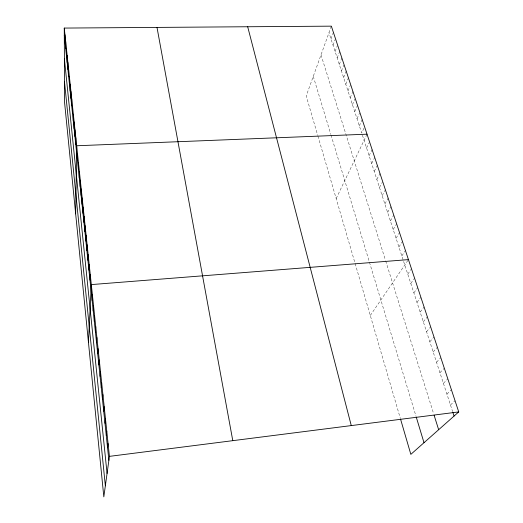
<?xml version="1.0" encoding="UTF-8"?>
<svg xmlns="http://www.w3.org/2000/svg" width="523" height="523" viewBox="0 0 523 523"><rect width="100%" height="100%" fill="white"/><g stroke="black" fill="none" stroke-linecap="round" stroke-linejoin="round"><path stroke-width="0.39" stroke-dasharray="2.62 1.96" d="M331.353 26.15L306.21 95.964L317.716 135.372M331 38.957L333.406 32.374M333.04 45.22L335.21 39.388M335.106 51.548L337.309 45.743M337.198 57.948L339.702 51.437M339.303 64.414L341.846 57.922M341.441 70.945L343.722 65.205M343.591 77.548L346.2 71.115M345.775 84.223L348.416 77.816M347.972 90.969L350.351 85.301M350.201 97.788L352.914 91.447M352.45 104.685L354.895 99.069M354.725 111.654L357.51 105.371M357.026 118.701L359.536 113.151M359.353 125.827L362.217 119.617M363.962 128.227L361.7 133.032L328.974 32.759M336.158 198.544L366.695 134.862M366.571 147.95L369.225 142.531M369.094 155.671L372.121 149.611M371.644 163.483L374.716 157.469M374.22 171.387L377.338 165.418M376.835 179.389L379.999 173.459M379.476 187.482L382.326 182.259M382.15 195.674L385.405 189.849M384.856 203.97L388.164 198.191M387.595 212.371L390.949 206.644M390.374 220.869L393.773 215.195M393.178 229.473L396.637 223.857M396.022 238.187L399.533 232.63M398.905 247.013L402.468 241.508M401.821 255.943L405.436 250.504M370.297 315.474L408.443 259.617M407.763 274.157L411.496 268.848M410.797 283.44L414.582 278.203M413.863 292.847L417.707 287.676M416.975 302.372L420.878 297.273M420.126 312.028L424.094 307.001M423.316 321.808L427.35 316.86M426.552 331.719L430.645 326.849M429.828 341.761L433.992 336.975M433.155 351.946L437.378 347.246M436.522 362.262L440.817 357.647M439.935 372.722L444.302 368.199M443.399 383.326L447.832 378.9M446.91 394.081L451.414 389.746M450.466 404.985L455.049 400.749M362.419 135.222L452.63 411.621M320.998 54.908L385.471 260.291M385.693 261.01L433.632 413.719M313.27 76.358L330.804 134.372M331.026 135.104L416.125 416.641M317.925 136.072L354.914 262.794M355.124 263.514L400.389 418.57"/><path stroke-width="0.78" d="M67.892 69.481L67.898 62.512M68.637 76.574L68.65 69.637M69.389 83.758L69.409 76.848M70.154 91.015L70.18 84.144M70.925 98.363L70.958 91.532M71.703 105.796L71.743 99.004M72.494 113.321L72.54 106.561M73.292 120.931L73.351 114.21M74.096 128.638L74.168 121.957M74.913 136.431L74.992 129.796M75.743 144.322L75.828 137.732M75.665 213.855L76.678 145.76L367.028 134.182M77.456 160.685L77.567 154.187M78.345 169.164L78.463 162.712M79.248 177.755L79.378 171.354M80.156 186.45L80.3 180.115M81.085 195.269L81.235 188.98M82.019 204.199L82.183 197.969M82.967 213.247L83.144 207.082M83.928 222.412L84.118 216.313M84.903 231.709L85.105 225.668M85.89 241.123L86.105 235.154M86.89 250.667L87.119 244.771M87.91 260.343L88.145 254.518M88.936 270.156L89.185 264.403M89.976 280.099L90.244 274.425M88.433 342.166L91.316 284.59L408.443 259.617M92.107 300.411L92.401 294.9M93.199 310.786L93.506 305.36M94.297 321.305L94.624 315.964M95.415 331.974L95.761 326.731M96.552 342.8L96.912 337.649M97.703 353.783L98.082 348.73M98.873 364.93L99.265 359.981M100.056 376.24L100.468 371.395M101.259 387.713L101.691 382.986M102.482 399.369L102.933 394.747M103.724 411.196L104.188 406.691M104.979 423.199L105.469 418.825M106.261 435.391L106.77 431.142M107.561 447.773L108.091 443.654M64.264 28.072L109.431 456.363L103.822 496.85L64.604 102.691L64.264 28.072L331.353 26.15L458.736 411.915L410.843 454.363L400.611 419.315M109.431 456.363L458.736 411.915M452.872 412.353L454.075 416.04M434.103 415.229L438.653 429.71M416.354 417.419L423.996 442.7M247.686 26.751L351.273 425.585M156.998 27.405L232.787 440.667M64.296 35.185L108.876 460.351M64.407 58.942L107.058 473.472M64.512 81.85L105.352 485.834M64.976 34.806L65.002 41.886M65.695 41.611L65.715 48.672M67.153 55.464L67.16 62.466M66.421 48.502L66.434 55.53"/></g></svg>
